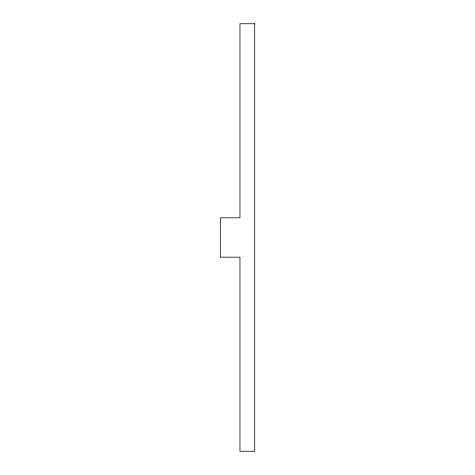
<?xml version="1.0" encoding="UTF-8"?>
<svg xmlns="http://www.w3.org/2000/svg" width="475" height="475" viewBox="0 0 475 475"><rect width="100%" height="100%" fill="white"/><g stroke="black" fill="none" stroke-linecap="round" stroke-linejoin="round"><path stroke-width="0.71" d="M254.707 23.75L239.958 23.75L239.958 217.835L220.293 217.835L220.293 257.165L239.958 257.165L239.958 451.25L254.707 451.25L254.707 23.75"/></g></svg>
